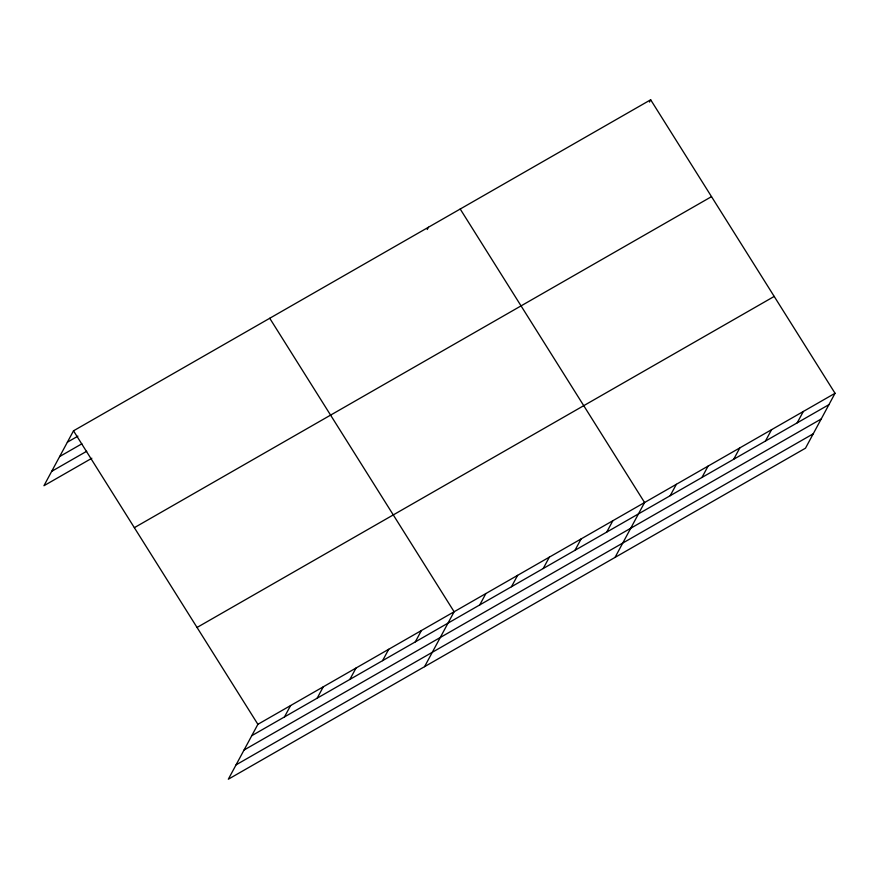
<?xml version="1.0" encoding="UTF-8"?>
<svg xmlns="http://www.w3.org/2000/svg" width="879" height="879" viewBox="0 0 879 879"><rect width="100%" height="100%" fill="white"/><g stroke="black" fill="none" stroke-linecap="round" stroke-linejoin="round"><path stroke-width="1.32" d="M835.05 393.276L257.888 724.318L228.331 779.212L805.494 448.18L835.05 393.276L650.669 99.788L73.506 430.82L43.95 485.724L91.845 458.256M427.238 229.507L428.458 227.232M284.466 716.923L290.597 705.562M317.176 698.168L323.296 686.796M649.449 102.063L650.669 99.788M349.886 679.412L356.006 668.04M382.585 660.656L388.716 649.284M415.295 641.89L421.415 630.529M424.568 666.656L454.124 611.762L269.743 318.275M479.747 604.928L485.867 593.556M511.49 586.722L517.61 575.349M543.233 568.515L549.353 557.143M574.976 550.309L581.096 538.937M606.719 532.103L612.839 520.731M615.025 557.418L644.582 502.524L460.211 209.026M670.205 495.69L676.336 484.318M701.947 477.484L708.078 466.112M733.701 459.267L739.821 447.905M765.444 441.06L771.564 429.699M797.187 422.854L803.307 411.493M67.386 442.192L77.901 436.16M59.651 456.553L81.846 443.829M51.685 471.353L86.724 451.257M134.355 527.675L711.518 196.643M197.039 627.463L774.201 296.432M251.768 735.69L828.93 404.648M244.032 750.051L821.195 419.008M236.066 764.851L813.229 433.808M73.506 430.82L257.888 724.318"/></g></svg>
